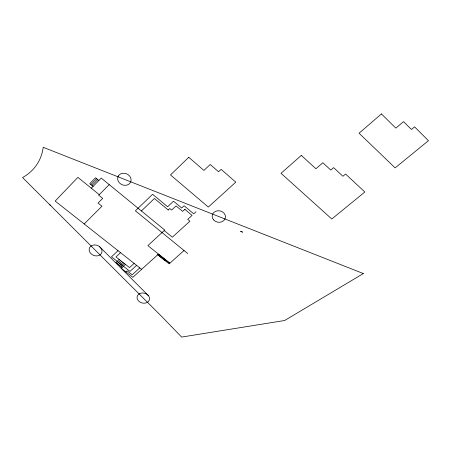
<?xml version="1.0" encoding="UTF-8"?>
<svg xmlns="http://www.w3.org/2000/svg" width="451" height="451" viewBox="0 0 451 451"><rect width="100%" height="100%" fill="white"/><g stroke="black" fill="none" stroke-linecap="round" stroke-linejoin="round"><path stroke-width="0.68" d="M90.888 184.56L96.632 178.669M91.998 185.462L97.749 179.583M91.294 188.219L101.227 178.072L164.745 230.061L147.889 245.615L169.813 263.204L158.442 254.099L132.848 277.32L121.229 268.232L125.423 264.354M109.227 184.617L98.741 195.187L102.698 198.395L98.03 203.063L101.971 206.231L84.168 223.955M141.4 210.95L154.4 198.496L168.24 209.991M118.015 250.671L111.459 256.856L129.995 271.384L136.602 265.34M120.53 252.656L115.975 256.929L129.55 267.595L134.127 263.39M168.15 210.076L169.801 208.525L171.645 210.059L176.076 205.915L182.638 211.395L185.057 209.157M119.205 259.466L115.935 262.516L122.148 267.381M117.181 263.491L120.451 260.447M118.427 264.466L121.697 261.422M119.667 265.442L122.943 262.403M120.907 266.411L124.183 263.378M125.964 271.936L127.137 270.859L132.188 274.811L139.81 267.877M195.993 211.784L193.738 213.842L184.121 205.78L181.697 208.029L173.517 201.191L167.603 206.744L152.59 194.268L135.385 210.837L187.723 253.518M184.053 250.519L169.108 263.835L157.743 254.736L165.432 260.909M141.653 269.332L55.169 201.061L77.882 177.361L99.259 194.663M93.109 186.364L89.772 183.653L95.511 177.762L98.859 180.49M164.209 230.557L172.338 237.203L189.905 221.204L187.706 219.372L192.058 215.392L184.848 209.354M49.345 204.297L50.749 205.673M99.553 246.629L101.554 249.132A6.585 5.327 20.7 0 1 100.629 254.409L99.429 255.255A6.585 5.327 20.7 0 1 90.978 253.704A6.585 5.327 20.7 0 1 90.488 246.488L91.688 245.632A6.585 5.327 20.7 0 1 99.553 246.629L148.418 295.653M118.359 175.975L117.773 177.401A6.872 5.897 23.1 0 0 122.108 184.73A6.872 5.897 23.1 0 0 130.339 182.632L130.937 181.217A6.872 5.897 23.1 0 0 126.613 173.832A6.872 5.897 23.1 0 0 118.359 175.975M188.772 157.303L170.489 174.937L208.345 207.071L235.783 182.148L221.142 169.345L218.56 171.746L210.239 164.491L203.931 170.433L188.772 157.303M301.336 155.375L281.029 173.319L331.795 218.994L364.848 191.996L345.579 174.047L342.929 176.273L333.627 167.631L330.769 170.066L322.854 162.738L315.886 168.759L301.336 155.375M381.416 113.928L359.069 133.208L395.121 167.896L428.45 140.689L414.57 126.849L411.425 129.476L403.527 121.629L395.826 128.123L381.416 113.928M139.68 293.59L138.48 294.379A6.331 5.029 15 0 0 138.694 301.105A6.331 5.029 15 0 0 146.874 302.604L148.075 301.82A6.331 5.029 15 0 0 147.894 295.078A6.331 5.029 15 0 0 139.68 293.59M363.348 273.554L284.643 320.509L181.646 337.072L162.275 317.07L22.55 177.536A59.171 48.009 35.2 0 0 43.228 147.314L363.348 273.554M242.514 232.102L240.693 231.386L242.514 232.102M213.548 219.84A6.692 5.762 10.3 0 0 224.981 218.989A6.692 5.762 10.3 0 0 217.895 210.752A6.692 5.762 10.3 0 0 213.548 219.84"/></g></svg>
